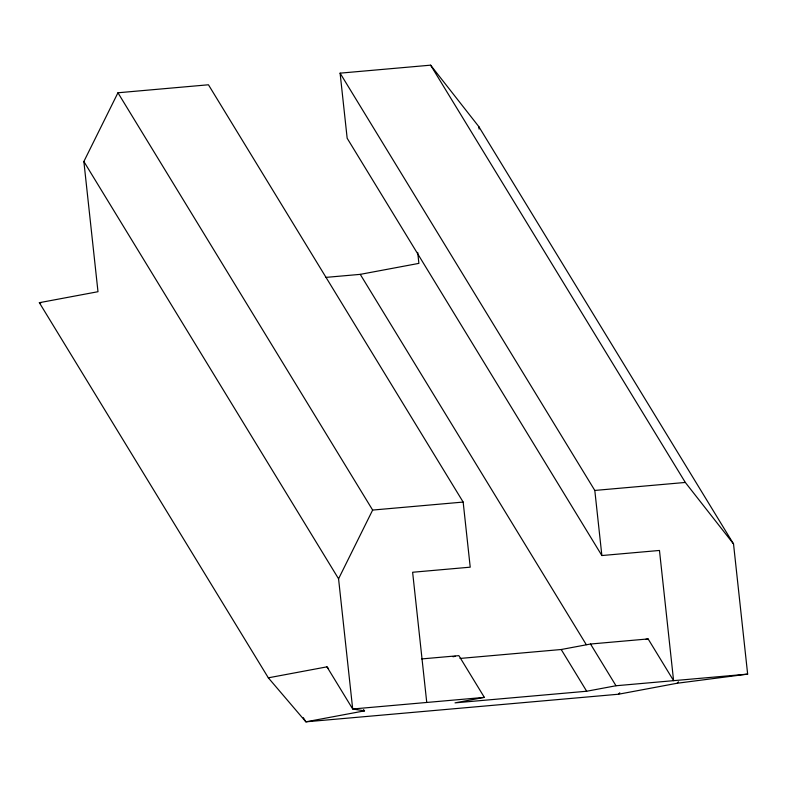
<?xml version="1.0" encoding="UTF-8"?>
<svg xmlns="http://www.w3.org/2000/svg" width="787" height="787" viewBox="0 0 787 787"><rect width="100%" height="100%" fill="white"/><g stroke="black" fill="none" stroke-linecap="round" stroke-linejoin="round"><path stroke-width="1.18" d="M460.031 658.444L561.21 649.511L590.525 644.022L648.124 638.936L673.593 680.666L659.467 550.457L601.868 555.543L347.165 138.256L340.102 73.152L430.617 65.164L478.821 126.628L733.523 543.915L747.65 674.125L677.184 683.244L618.543 694.223L305.877 721.836L268.328 677.823L39.35 302.69L97.991 291.711L83.865 161.512L117.942 92.777L208.447 84.78L463.159 502.067L470.223 567.171L412.624 572.257L426.751 702.457M363.476 709.638L364.519 710.858L352.694 708.998L338.567 578.799L372.644 510.065L117.942 92.777M618.543 694.223L619.782 692.796M677.184 683.244L678.433 681.817M326.034 277.378L360.249 274.358L418.891 263.379L417.7 252.42M268.328 677.823L326.969 666.845L328.533 668.684M453.017 656.742L455.358 656.309M645.733 639.378L648.124 638.936M364.519 710.858L305.877 721.836L303.31 717.646M421.684 658.926L458.88 655.65L484.349 697.371L455.024 702.86L586.679 691.242L615.995 685.752L747.65 674.125M372.644 510.065L463.159 502.067M340.102 73.152L594.805 490.439L685.32 482.451L733.523 543.915M484.349 697.371L352.694 708.998L326.969 666.845M39.35 302.69L40.826 302.926M430.617 65.164L685.32 482.451M590.525 644.022L615.995 685.752M360.249 274.358L586.285 644.671M561.21 649.511L586.679 691.242M83.865 161.512L338.567 578.799M594.805 490.439L601.868 555.543M478.821 126.628L479.086 129.068"/></g></svg>
